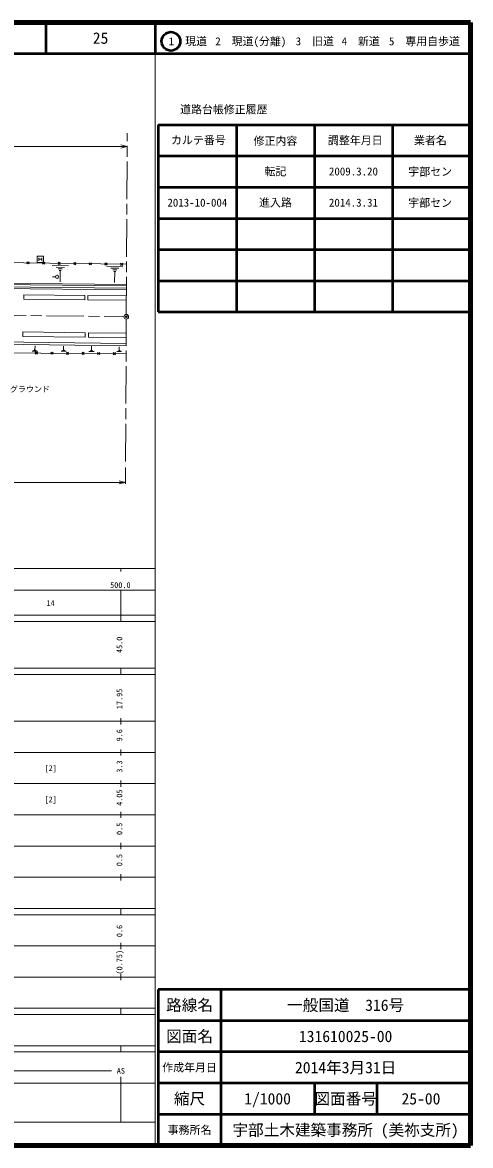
# Model space of a CAD drawing. Units: millimetres, scale not verified. Extents: x 40000 to 680000, y 20000 to 380000.
# Drawn here: x 536487 to 680000, y 20000 to 380000 of the extents above; entities that cross this region are included whole.
import ezdxf
from ezdxf.enums import TextEntityAlignment as Align

# ---------------------------------------------------------------- set-up
doc = ezdxf.new("R2010")
doc.units = ezdxf.units.MM
doc.header["$LTSCALE"] = 1000
doc.header["$PDMODE"] = 32
doc.header["$PDSIZE"] = 500
doc.linetypes.add('CHAIN', pattern=[18.5, 12, -1.5, 3.5, -1.5])
for name, color, linetype, lineweight in [('M-BGD', 7, 'Continuous', 13), ('M-BMK', 2, 'CHAIN', 13), ('M-BMK-SRVR', 3, 'Continuous', 13), ('M-STR-HTXT', 7, 'Continuous', 13), ('M-TTL', 2, 'Continuous', 140), ('M-TTL-BAND', 7, 'Continuous', 13), ('M-TTL-FRAM', 2, 'Continuous', 50), ('M-TTL-LINE', 7, 'Continuous', 50)]:
    doc.layers.add(name, color=color, linetype=linetype, lineweight=lineweight)
doc.layers.add('M-OTRS', color=6, linetype='Continuous')
doc.layers.add('M-TTL-TXT', color=7, linetype='Continuous')
doc.styles.add('ＭＳ ゴシック', font='')
doc.styles.get('ＭＳ ゴシック').set_extended_font_data('MS Gothic')

msp = doc.modelspace()

# ---------------------------------------------------------------- linework, layer by layer
at = {"layer": 'M-BGD'}
for p, q in [((463260, 304058), (569833, 302471)), ((538611, 303290), (537893, 302593)), ((537903, 303300), (538600, 302583)), ((541209, 305073), (541209, 303073)), ((543209, 305073), (541209, 305073)), ((541209, 303073), (543209, 303073)), ((541709, 304573), (541709, 303573)), ((541709, 304073), (542709, 304073)), ((542709, 304573), (542709, 303573)), ((543610, 303215), (542892, 302519)), ((542903, 303226), (543599, 302508)), ((543209, 303073), (543209, 305073)), ((548609, 303141), (547892, 302444)), ((547902, 303151), (548599, 302434)), ((553609, 303066), (552891, 302370)), ((552902, 303077), (553598, 302359)), ((558608, 302992), (557891, 302295)), ((557901, 303002), (558598, 302285)), ((563608, 302917), (562890, 302221)), ((562901, 302928), (563597, 302210)), ((568607, 302843), (567890, 302146)), ((567900, 302854), (568597, 302136)), ((546011, 302064), (551202, 301989)), ((547301, 301526), (549897, 301488)), ((547942, 300998), (549240, 300979)), ((548259, 300474), (548908, 300464)), ((548584, 300469), (548531, 296835)), ((563540, 301755), (568598, 301681)), ((564797, 301231), (567326, 301194)), ((565422, 300716), (566687, 300697)), ((565731, 300206), (566363, 300196)), ((566047, 300201), (565995, 296660)), ((524910, 295342), (569792, 294859)), ((524917, 296042), (569796, 295559)), ((524922, 296442), (569798, 295959)), ((546054, 298466), (547053, 298466)), ((524902, 294742), (569789, 294259)), ((536969, 292712), (536962, 291312)), ((556468, 292503), (536969, 292712)), ((556461, 291103), (556468, 292503)), ((557461, 291092), (557468, 292492)), ((557468, 292492), (569786, 292359)), ((536962, 291312), (556461, 291103)), ((569771, 290959), (557461, 291092)), ((524700, 277644), (569697, 277061)), ((536602, 279389), (536609, 280789)), ((556601, 279130), (536602, 279389)), ((536609, 280789), (556608, 280530)), ((556608, 280530), (556601, 279130)), ((557601, 279117), (557608, 280517)), ((569707, 278960), (557601, 279117)), ((557608, 280517), (569714, 280360)), ((508226, 274286), (569679, 273807)), ((524691, 276894), (569693, 276311)), ((541341, 274662), (539641, 274675)), ((540917, 274835), (540067, 274842)), ((540706, 275007), (540281, 275010)), ((540601, 275178), (540389, 275179)), ((540495, 275179), (540504, 276368)), ((541272, 274382), (540559, 273680)), ((540564, 274388), (541266, 273675)), ((546271, 274343), (545559, 273642)), ((545564, 274349), (546266, 273636)), ((550476, 274631), (548858, 274643)), ((550073, 274796), (549264, 274802)), ((549872, 274959), (549467, 274962)), ((549772, 275122), (549570, 275123)), ((549671, 275122), (549680, 276255)), ((551271, 274304), (550559, 273603)), ((550564, 274310), (551266, 273597)), ((556271, 274265), (555558, 273564)), ((555564, 274271), (556266, 273558)), ((559399, 274556), (557757, 274569)), ((558990, 274723), (558169, 274730)), ((558786, 274889), (558376, 274892)), ((558685, 275054), (558479, 275056)), ((558582, 275055), (558591, 276205)), ((561271, 274226), (560558, 273525)), ((560564, 274232), (561265, 273519)), ((566271, 274187), (565558, 273486)), ((565564, 274193), (566265, 273480)), ((568226, 274539), (566742, 274551)), ((567856, 274691), (567114, 274696)), ((567672, 274840), (567301, 274843)), ((567580, 274990), (567395, 274991)), ((567487, 274990), (567496, 276029))]:
    msp.add_line(p, q, dxfattribs=at)
msp.add_circle((547553, 298466), 500, dxfattribs=at)
at = {"layer": 'M-BMK'}
for p, q in [((569747, 286409), (570058, 344476)), ((470139, 286842), (568993, 285668)), ((569494, 239314), (569739, 284909))]:
    msp.add_line(p, q, dxfattribs=at)
at = {"layer": 'M-BMK-SRVR'}
msp.add_circle((569743, 285659), 750, dxfattribs=at)
msp.add_point((569743, 285659), dxfattribs=at)
at = {"layer": 'M-OTRS'}
msp.add_point((569743, 285659), dxfattribs=at)
at = {"layer": 'M-STR-HTXT'}
for p, q in [((67636, 340226), (570036, 340226)), ((570036, 340226), (568036, 340726)), ((570036, 340226), (568036, 339726)), ((569494, 237314), (569494, 232067)), ((569494, 232567), (68203, 232567)), ((569494, 232567), (567494, 233067)), ((569494, 232567), (567494, 232067))]:
    msp.add_line(p, q, dxfattribs=at)
at = {"layer": 'M-TTL'}
for p, q in [((680000, 380000), (40000, 380000)), ((680000, 20000), (680000, 380000)), ((40000, 20000), (680000, 20000))]:
    msp.add_line(p, q, dxfattribs=at)
at = {"layer": 'M-TTL-BAND'}
for p, q in [((579000, 20000), (579000, 370000)), ((40000, 205000), (579000, 205000)), ((568000, 205000), (568000, 204000)), ((68000, 198000), (579000, 198000)), ((568000, 188000), (568000, 198000)), ((40000, 190000), (579000, 190000)), ((40000, 188000), (579000, 188000)), ((40000, 173000), (579000, 173000)), ((568000, 171000), (568000, 173000)), ((40000, 171000), (579000, 171000)), ((40000, 156000), (579000, 156000)), ((568000, 155000), (568000, 157000)), ((46000, 146000), (579000, 146000)), ((568000, 145000), (568000, 147000)), ((568000, 135000), (568000, 137000)), ((52000, 136000), (579000, 136000)), ((46000, 126000), (579000, 126000)), ((568000, 125000), (568000, 127000)), ((52000, 116000), (579000, 116000)), ((568000, 115000), (568000, 117000)), ((46000, 106000), (579000, 106000)), ((568000, 105000), (568000, 107000)), ((40000, 96000), (579000, 96000)), ((40000, 94000), (579000, 94000)), ((568000, 94000), (568000, 96000)), ((49000, 84000), (579000, 84000)), ((568000, 83000), (568000, 85000)), ((40000, 74000), (579000, 74000)), ((568000, 73000), (568000, 75000)), ((40000, 64000), (579000, 64000)), ((40000, 62000), (579000, 62000)), ((568000, 62000), (568000, 64000)), ((40000, 52000), (579000, 52000)), ((568000, 50000), (568000, 52000)), ((40000, 50000), (579000, 50000)), ((71000, 44000), (565000, 44000)), ((40000, 40000), (579000, 40000)), ((568000, 27500), (568000, 42000)), ((68000, 27500), (579000, 27500))]:
    msp.add_line(p, q, dxfattribs=at)
at = {"layer": 'M-TTL-FRAM'}
for p, q in [((580000, 347197), (580000, 287197)), ((580000, 347197), (680000, 347197)), ((580000, 287197), (680000, 287197)), ((680000, 70000), (580000, 70000)), ((580000, 70000), (580000, 20000))]:
    msp.add_line(p, q, dxfattribs=at)
at = {"layer": 'M-TTL-LINE'}
for p, q in [((543997, 380000), (543997, 370000)), ((579000, 380000), (579000, 370000)), ((40000, 370000), (680000, 370000)), ((605000, 347197), (605000, 287197)), ((630000, 347197), (630000, 287197)), ((655000, 347197), (655000, 287197)), ((580000, 337197), (680000, 337197)), ((580000, 327197), (680000, 327197)), ((580000, 317197), (680000, 317197)), ((580000, 307197), (680000, 307197)), ((580000, 297197), (680000, 297197)), ((600000, 70000), (600000, 20000)), ((680000, 60000), (580000, 60000)), ((680000, 50000), (580000, 50000)), ((680000, 40000), (580000, 40000)), ((630000, 40000), (630000, 30000)), ((650000, 40000), (650000, 30000)), ((680000, 30000), (580000, 30000))]:
    msp.add_line(p, q, dxfattribs=at)
msp.add_circle((584031, 373958), 3000, dxfattribs=at)

# ---------------------------------------------------------------- texts
at = {"layer": 'M-BGD', "style": 'ＭＳ ゴシック'}
msp.add_text('グラウンド', height=1833, dxfattribs=at).set_placement((538881, 260999), align=Align.BOTTOM_CENTER)
at = {"layer": 'M-TTL-BAND', "style": 'ＭＳ ゴシック'}
for s, p in [('500.0', (567844, 198195)), ('14', (545500, 192405)), ('[2]', (545500, 139500)), ('[2]', (545500, 129500)), ('AS', (568000, 42500))]:
    msp.add_text(s, height=1833, dxfattribs=at).set_placement(p, align=Align.BOTTOM_CENTER)
for s, p in [('45.0', (569000, 180500)), ('17.95', (569000, 163174)), ('9.6', (569000, 151500)), ('3.3', (569000, 141500)), ('4.05', (569000, 131500)), ('0.5', (569000, 121500)), ('0.5', (569000, 111500)), ('0.6', (569000, 88764)), ('(0.75)', (569000, 78764))]:
    msp.add_text(s, height=1833, rotation=90, dxfattribs=at).set_placement(p, align=Align.BOTTOM_CENTER)
at = {"layer": 'M-TTL-TXT', "style": 'ＭＳ ゴシック'}
for s, height, p in [('25', 3666, (561497, 375000)), ('1\u3000現道', 2566, (589448, 373958)), ('2\u3000現道(分離)', 2566, (609619, 373958)), ('3\u3000旧道', 2566, (630121, 373958)), ('4\u3000新道', 2566, (644824, 373958)), ('5\u3000専用自歩道', 2566, (665228, 373958)), ('道路台帳修正履歴', 2566, (600968, 352113)), ('カルテ番号', 2566, (592839, 342277)), ('修正内容', 2566, (617509, 342023)), ('調整年月日', 2566, (643089, 342197)), ('業者名', 2566, (667134, 342197)), ('転記', 2566, (617500, 332245)), ('2009.3.20', 2566, (642500, 332245)), ('宇部セン', 2566, (667077, 332189)), ('2013-10-004', 2566, (592500, 322245)), ('進入路', 2566, (617500, 322245)), ('2014.3.31', 2566, (642500, 322245)), ('宇部セン', 2566, (667077, 322189)), ('路線名', 3666, (590000, 65000)), ('路線名', 3666, (590000, 65000)), ('一般国道\u3000316号', 3666, (640000, 65000)), ('図面名', 3666, (590000, 55000)), ('図面名', 3666, (590000, 55000)), ('131610025-00', 3666, (640000, 55000)), ('2014年3月31日', 3666, (640000, 45000)), ('作成年月日', 2566, (590000, 45000)), ('作成年月日', 2566, (590000, 45000)), ('縮尺', 3666, (590000, 35000)), ('縮尺', 3666, (590000, 35000)), ('1/1000', 3666, (615000, 35000)), ('図面番号', 3666, (640000, 35000)), ('図面番号', 3666, (640000, 35000)), ('25-00', 3666, (664125, 35000)), ('事務所名', 2566, (590000, 25000)), ('事務所名', 2566, (590000, 25000)), ('宇部土木建築事務所 (美祢支所)', 3666, (640000, 25000))]:
    msp.add_text(s, height=height, dxfattribs=at).set_placement(p, align=Align.MIDDLE_CENTER)

doc.saveas('drawing.dxf')
